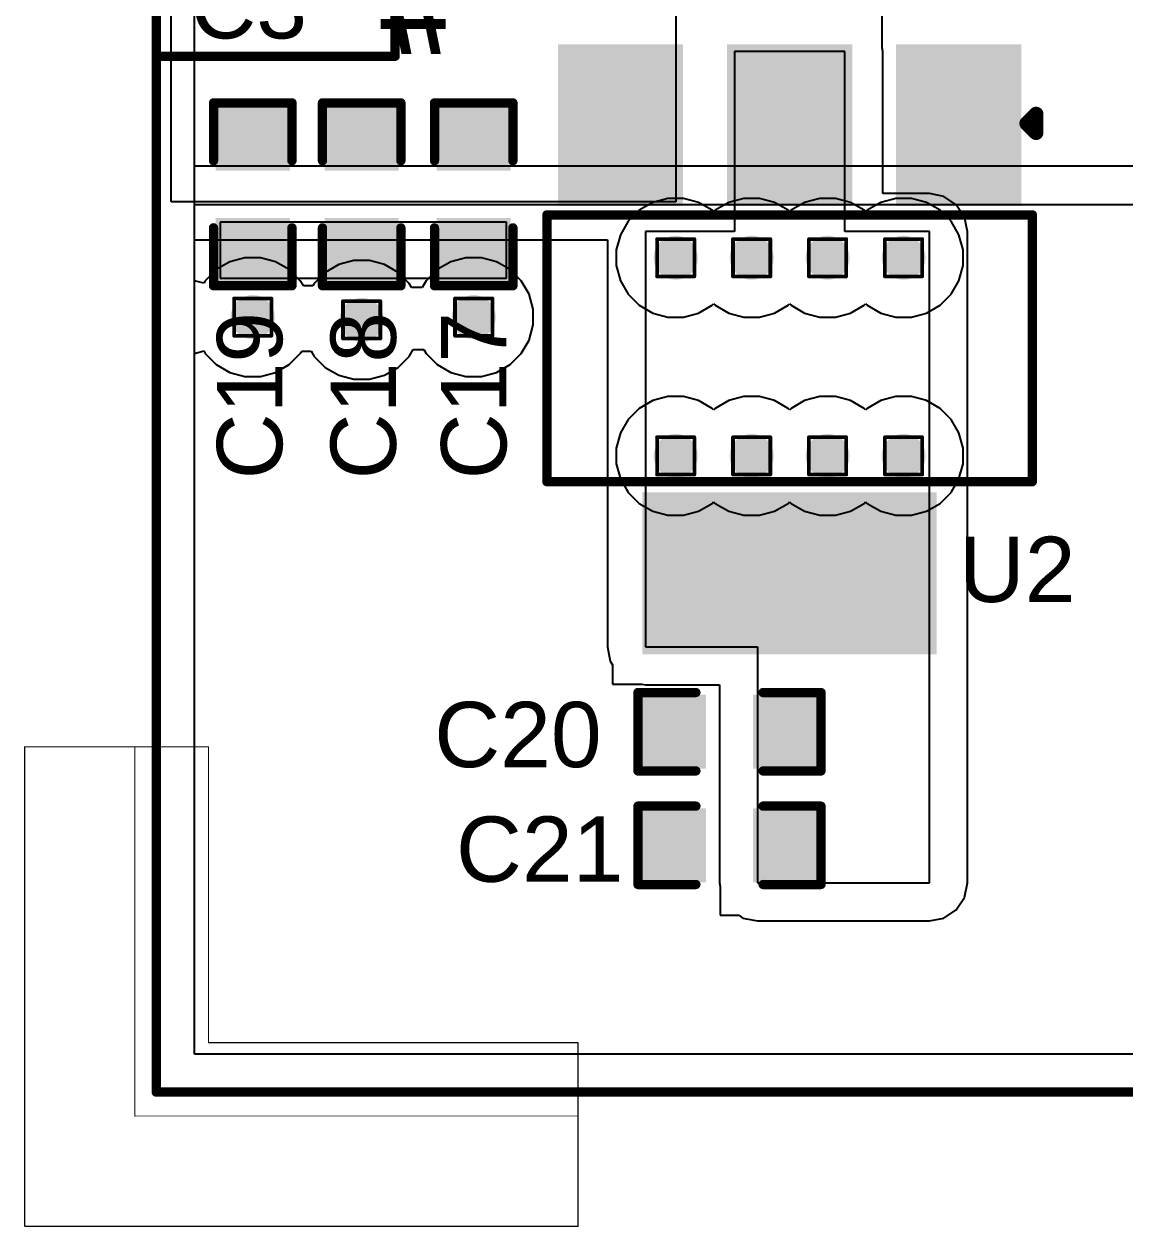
# Model space of a CAD drawing. Header units: inches. Extents: x -36 to 438, y -63 to 73.
# Drawn here: x -1.8 to 13.18, y -1.83 to 14.54 of the extents above; entities that cross this region are included whole.
import ezdxf

# ---------------------------------------------------------------- set-up
doc = ezdxf.new("R2010")
doc.units = ezdxf.units.IN
for name, color, linetype in [('Board Outline', 216, 'Continuous'), ('Bottom Layer', 5, 'Continuous'), ('Drill Drawing', 1, 'Continuous'), ('Fabrication', 76, 'Continuous'), ('Ground', 16, 'Continuous'), ('Power 3V3', 76, 'Continuous'), ('Top Layer', 1, 'Continuous'), ('Top Overlay', 2, 'Continuous'), ('Top Paste', 8, 'Continuous'), ('Top Solder', 216, 'Continuous'), ('Via Holes', 16, 'Continuous')]:
    doc.layers.add(name, color=color, linetype=linetype)
doc.styles.add('Arial', font='', dxfattribs={"height": 0.2})
doc.styles.add('Arial_Bold', font='', dxfattribs={"height": 0.2})
doc.styles.get('Arial').set_extended_font_data('Arial')
doc.styles.get('Arial_Bold').set_extended_font_data('Arial', bold=True)

msp = doc.modelspace()

# ---------------------------------------------------------------- hatches: boundary and pattern name
at = {"layer": 'Bottom Layer'}
h = msp.add_hatch(color=5, dxfattribs=at)
edge = h.paths.add_edge_path()
edge.add_arc((7.066, 11.357), 0.3, 0, 360)
h = msp.add_hatch(color=5, dxfattribs=at)
edge = h.paths.add_edge_path()
edge.add_arc((8.099, 11.357), 0.3, 0, 360)
h = msp.add_hatch(color=5, dxfattribs=at)
edge = h.paths.add_edge_path()
edge.add_arc((9.132, 11.357), 0.3, 0, 360)
h = msp.add_hatch(color=5, dxfattribs=at)
edge = h.paths.add_edge_path()
edge.add_arc((10.166, 11.357), 0.3, 0, 360)
h = msp.add_hatch(color=5, dxfattribs=at)
edge = h.paths.add_edge_path()
edge.add_arc((1.312, 10.549), 0.3, 0, 360)
h = msp.add_hatch(color=5, dxfattribs=at)
edge = h.paths.add_edge_path()
edge.add_arc((2.794, 10.511), 0.3, 0, 360)
h = msp.add_hatch(color=5, dxfattribs=at)
edge = h.paths.add_edge_path()
edge.add_arc((4.318, 10.549), 0.3, 0, 360)
h = msp.add_hatch(color=5, dxfattribs=at)
edge = h.paths.add_edge_path()
edge.add_arc((7.066, 8.66), 0.3, 0, 360)
h = msp.add_hatch(color=5, dxfattribs=at)
edge = h.paths.add_edge_path()
edge.add_arc((8.099, 8.66), 0.3, 0, 360)
h = msp.add_hatch(color=5, dxfattribs=at)
edge = h.paths.add_edge_path()
edge.add_arc((9.132, 8.66), 0.3, 0, 360)
h = msp.add_hatch(color=5, dxfattribs=at)
edge = h.paths.add_edge_path()
edge.add_arc((10.166, 8.66), 0.3, 0, 360)
at = {"layer": 'Ground'}
h = msp.add_hatch(color=16, dxfattribs=at)
edge = h.paths.add_edge_path()
edge.add_arc((7.066, 11.357), 0.3, 0, 360)
h = msp.add_hatch(color=16, dxfattribs=at)
edge = h.paths.add_edge_path()
edge.add_arc((8.099, 11.357), 0.3, 0, 360)
h = msp.add_hatch(color=16, dxfattribs=at)
edge = h.paths.add_edge_path()
edge.add_arc((9.132, 11.357), 0.3, 0, 360)
h = msp.add_hatch(color=16, dxfattribs=at)
edge = h.paths.add_edge_path()
edge.add_arc((10.166, 11.357), 0.3, 0, 360)
h = msp.add_hatch(color=16, dxfattribs=at)
edge = h.paths.add_edge_path()
edge.add_arc((1.312, 10.549), 0.3, 0, 360)
h = msp.add_hatch(color=16, dxfattribs=at)
edge = h.paths.add_edge_path()
edge.add_arc((2.794, 10.511), 0.3, 0, 360)
h = msp.add_hatch(color=16, dxfattribs=at)
edge = h.paths.add_edge_path()
edge.add_arc((4.318, 10.549), 0.3, 0, 360)
h = msp.add_hatch(color=16, dxfattribs=at)
edge = h.paths.add_edge_path()
edge.add_arc((7.066, 8.66), 0.3, 0, 360)
h = msp.add_hatch(color=16, dxfattribs=at)
edge = h.paths.add_edge_path()
edge.add_arc((8.099, 8.66), 0.3, 0, 360)
h = msp.add_hatch(color=16, dxfattribs=at)
edge = h.paths.add_edge_path()
edge.add_arc((9.132, 8.66), 0.3, 0, 360)
h = msp.add_hatch(color=16, dxfattribs=at)
edge = h.paths.add_edge_path()
edge.add_arc((10.166, 8.66), 0.3, 0, 360)
at = {"layer": 'Power 3V3'}
h = msp.add_hatch(color=76, dxfattribs=at)
edge = h.paths.add_edge_path()
edge.add_arc((7.066, 11.357), 0.3, 0, 360)
h = msp.add_hatch(color=76, dxfattribs=at)
edge = h.paths.add_edge_path()
edge.add_arc((8.099, 11.357), 0.3, 0, 360)
h = msp.add_hatch(color=76, dxfattribs=at)
edge = h.paths.add_edge_path()
edge.add_arc((9.132, 11.357), 0.3, 0, 360)
h = msp.add_hatch(color=76, dxfattribs=at)
edge = h.paths.add_edge_path()
edge.add_arc((10.166, 11.357), 0.3, 0, 360)
h = msp.add_hatch(color=76, dxfattribs=at)
edge = h.paths.add_edge_path()
edge.add_arc((1.312, 10.549), 0.3, 0, 360)
h = msp.add_hatch(color=76, dxfattribs=at)
edge = h.paths.add_edge_path()
edge.add_arc((2.794, 10.511), 0.3, 0, 360)
h = msp.add_hatch(color=76, dxfattribs=at)
edge = h.paths.add_edge_path()
edge.add_arc((4.318, 10.549), 0.3, 0, 360)
h = msp.add_hatch(color=76, dxfattribs=at)
edge = h.paths.add_edge_path()
edge.add_arc((7.066, 8.66), 0.3, 0, 360)
h = msp.add_hatch(color=76, dxfattribs=at)
edge = h.paths.add_edge_path()
edge.add_arc((8.099, 8.66), 0.3, 0, 360)
h = msp.add_hatch(color=76, dxfattribs=at)
edge = h.paths.add_edge_path()
edge.add_arc((9.132, 8.66), 0.3, 0, 360)
h = msp.add_hatch(color=76, dxfattribs=at)
edge = h.paths.add_edge_path()
edge.add_arc((10.166, 8.66), 0.3, 0, 360)
at = {"layer": 'Top Layer'}
for points in [[(7.066, 12.163), (5.566, 12.163), (5.566, 14.163), (7.066, 14.163)], [(9.366, 12.163), (7.866, 12.163), (7.866, 14.163), (9.366, 14.163)], [(11.666, 12.163), (10.166, 12.163), (10.166, 14.163), (11.666, 14.163)], [(0.868, 13.364), (1.757, 13.364), (1.757, 12.602), (0.868, 12.602)], [(2.349, 13.364), (3.239, 13.364), (3.239, 12.602), (2.349, 12.602)], [(3.873, 13.364), (4.762, 13.364), (4.762, 12.602), (3.873, 12.602)], [(0.868, 11.84), (1.757, 11.84), (1.757, 11.078), (0.868, 11.078)], [(2.349, 11.84), (3.239, 11.84), (3.239, 11.078), (2.349, 11.078)], [(3.873, 11.84), (4.762, 11.84), (4.762, 11.078), (3.873, 11.078)], [(10.516, 6.063), (6.716, 6.063), (6.716, 8.063), (10.516, 8.063)], [(7.417, 5.35), (7.417, 4.461), (6.655, 4.461), (6.655, 5.35)], [(8.941, 5.35), (8.941, 4.461), (8.179, 4.461), (8.179, 5.35)], [(7.417, 3.804), (7.417, 2.915), (6.655, 2.915), (6.655, 3.804)], [(8.941, 3.804), (8.941, 2.915), (8.179, 2.915), (8.179, 3.804)]]:
    msp.add_hatch(color=1, dxfattribs=at).paths.add_polyline_path(points)
h = msp.add_hatch(color=1, dxfattribs=at)
edge = h.paths.add_edge_path()
edge.add_arc((7.066, 11.357), 0.3, 0, 360)
h = msp.add_hatch(color=1, dxfattribs=at)
edge = h.paths.add_edge_path()
edge.add_arc((8.099, 11.357), 0.3, 0, 360)
h = msp.add_hatch(color=1, dxfattribs=at)
edge = h.paths.add_edge_path()
edge.add_arc((9.132, 11.357), 0.3, 0, 360)
h = msp.add_hatch(color=1, dxfattribs=at)
edge = h.paths.add_edge_path()
edge.add_arc((10.166, 11.357), 0.3, 0, 360)
h = msp.add_hatch(color=1, dxfattribs=at)
edge = h.paths.add_edge_path()
edge.add_arc((1.312, 10.549), 0.3, 0, 360)
h = msp.add_hatch(color=1, dxfattribs=at)
edge = h.paths.add_edge_path()
edge.add_arc((2.794, 10.511), 0.3, 0, 360)
h = msp.add_hatch(color=1, dxfattribs=at)
edge = h.paths.add_edge_path()
edge.add_arc((4.318, 10.549), 0.3, 0, 360)
h = msp.add_hatch(color=1, dxfattribs=at)
edge = h.paths.add_edge_path()
edge.add_arc((7.066, 8.66), 0.3, 0, 360)
h = msp.add_hatch(color=1, dxfattribs=at)
edge = h.paths.add_edge_path()
edge.add_arc((8.099, 8.66), 0.3, 0, 360)
h = msp.add_hatch(color=1, dxfattribs=at)
edge = h.paths.add_edge_path()
edge.add_arc((9.132, 8.66), 0.3, 0, 360)
h = msp.add_hatch(color=1, dxfattribs=at)
edge = h.paths.add_edge_path()
edge.add_arc((10.166, 8.66), 0.3, 0, 360)
at = {"layer": 'Top Paste'}
for points in [[(7.066, 12.163), (5.566, 12.163), (5.566, 14.163), (7.066, 14.163)], [(9.366, 12.163), (7.866, 12.163), (7.866, 14.163), (9.366, 14.163)], [(11.666, 12.163), (10.166, 12.163), (10.166, 14.163), (11.666, 14.163)], [(0.868, 13.364), (1.757, 13.364), (1.757, 12.602), (0.868, 12.602)], [(2.349, 13.364), (3.239, 13.364), (3.239, 12.602), (2.349, 12.602)], [(3.873, 13.364), (4.762, 13.364), (4.762, 12.602), (3.873, 12.602)], [(0.868, 11.84), (1.757, 11.84), (1.757, 11.078), (0.868, 11.078)], [(2.349, 11.84), (3.239, 11.84), (3.239, 11.078), (2.349, 11.078)], [(3.873, 11.84), (4.762, 11.84), (4.762, 11.078), (3.873, 11.078)], [(10.516, 6.063), (6.716, 6.063), (6.716, 8.063), (10.516, 8.063)], [(7.417, 5.35), (7.417, 4.461), (6.655, 4.461), (6.655, 5.35)], [(8.941, 5.35), (8.941, 4.461), (8.179, 4.461), (8.179, 5.35)], [(7.417, 3.804), (7.417, 2.915), (6.655, 2.915), (6.655, 3.804)], [(8.941, 3.804), (8.941, 2.915), (8.179, 2.915), (8.179, 3.804)]]:
    msp.add_hatch(color=8, dxfattribs=at).paths.add_polyline_path(points)
at = {"layer": 'Top Solder'}
for points in [[(7.167, 12.061), (5.464, 12.061), (5.464, 14.264), (7.167, 14.264)], [(9.467, 12.061), (7.764, 12.061), (7.764, 14.264), (9.467, 14.264)], [(11.767, 12.061), (10.064, 12.061), (10.064, 14.264), (11.767, 14.264)], [(0.808, 13.424), (1.817, 13.424), (1.817, 12.542), (0.808, 12.542)], [(2.29, 13.424), (3.298, 13.424), (3.298, 12.542), (2.29, 12.542)], [(3.814, 13.424), (4.822, 13.424), (4.822, 12.542), (3.814, 12.542)], [(0.808, 11.9), (1.817, 11.9), (1.817, 11.018), (0.808, 11.018)], [(2.29, 11.9), (3.298, 11.9), (3.298, 11.018), (2.29, 11.018)], [(3.814, 11.9), (4.822, 11.9), (4.822, 11.018), (3.814, 11.018)], [(10.617, 5.961), (6.614, 5.961), (6.614, 8.164), (10.617, 8.164)], [(7.477, 5.41), (7.477, 4.401), (6.595, 4.401), (6.595, 5.41)], [(9.001, 5.41), (9.001, 4.401), (8.119, 4.401), (8.119, 5.41)], [(7.477, 3.864), (7.477, 2.855), (6.595, 2.855), (6.595, 3.864)], [(9.001, 3.864), (9.001, 2.855), (8.119, 2.855), (8.119, 3.864)]]:
    msp.add_hatch(color=216, dxfattribs=at).paths.add_polyline_path(points)
at = {"layer": 'Via Holes'}
h = msp.add_hatch(color=7, dxfattribs=at)
edge = h.paths.add_edge_path()
edge.add_arc((7.066, 11.357), 0.15, 0, 360)
h = msp.add_hatch(color=7, dxfattribs=at)
edge = h.paths.add_edge_path()
edge.add_arc((8.099, 11.357), 0.15, 0, 360)
h = msp.add_hatch(color=7, dxfattribs=at)
edge = h.paths.add_edge_path()
edge.add_arc((9.132, 11.357), 0.15, 0, 360)
h = msp.add_hatch(color=7, dxfattribs=at)
edge = h.paths.add_edge_path()
edge.add_arc((10.166, 11.357), 0.15, 0, 360)
h = msp.add_hatch(color=7, dxfattribs=at)
edge = h.paths.add_edge_path()
edge.add_arc((1.312, 10.549), 0.15, 0, 360)
h = msp.add_hatch(color=7, dxfattribs=at)
edge = h.paths.add_edge_path()
edge.add_arc((2.794, 10.511), 0.15, 0, 360)
h = msp.add_hatch(color=7, dxfattribs=at)
edge = h.paths.add_edge_path()
edge.add_arc((4.318, 10.549), 0.15, 0, 360)
h = msp.add_hatch(color=7, dxfattribs=at)
edge = h.paths.add_edge_path()
edge.add_arc((7.066, 8.66), 0.15, 0, 360)
h = msp.add_hatch(color=7, dxfattribs=at)
edge = h.paths.add_edge_path()
edge.add_arc((8.099, 8.66), 0.15, 0, 360)
h = msp.add_hatch(color=7, dxfattribs=at)
edge = h.paths.add_edge_path()
edge.add_arc((9.132, 8.66), 0.15, 0, 360)
h = msp.add_hatch(color=7, dxfattribs=at)
edge = h.paths.add_edge_path()
edge.add_arc((10.166, 8.66), 0.15, 0, 360)

# ---------------------------------------------------------------- linework, layer by layer
at = {"layer": 'Board Outline', "const_width": 0.127}
for points in [[(0, 51.21), (0, 0)], [(0, 0), (0.471, 0)], [(0.471, 0), (53.216, 0)]]:
    msp.add_lwpolyline(points, dxfattribs=at)
at = {"layer": 'Board Outline', "const_width": 0.0635}
for points in [[(-0.032, 0, 1), (0.032, 0, 1)], [(-0.032, 0, 1), (0.032, 0, 1)], [(0.439, 0, 1), (0.503, 0, 1)], [(0.439, 0, 1), (0.503, 0, 1)]]:
    msp.add_lwpolyline(points, format="xyb", close=True, dxfattribs=at)
at = {"layer": 'Bottom Layer'}
for p, q in [((0.518, 0.518), (0.518, 21.947)), ((6.959, 12.165), (6.754, 12.11)), ((7.172, 12.165), (6.959, 12.165)), ((7.378, 12.11), (7.172, 12.165)), ((7.993, 12.165), (7.787, 12.11)), ((8.205, 12.165), (7.993, 12.165)), ((8.411, 12.11), (8.205, 12.165)), ((9.026, 12.165), (8.82, 12.11)), ((9.239, 12.165), (9.026, 12.165)), ((9.444, 12.11), (9.239, 12.165)), ((10.059, 12.165), (9.854, 12.11)), ((10.272, 12.165), (10.059, 12.165)), ((10.478, 12.11), (10.272, 12.165)), ((6.57, 12.004), (6.419, 11.853)), ((6.754, 12.11), (6.57, 12.004)), ((7.562, 12.004), (7.378, 12.11)), ((7.582, 11.983), (7.562, 12.004)), ((7.603, 12.004), (7.582, 11.983)), ((7.787, 12.11), (7.603, 12.004)), ((8.595, 12.004), (8.411, 12.11)), ((8.616, 11.983), (8.595, 12.004)), ((8.636, 12.004), (8.616, 11.983)), ((8.82, 12.11), (8.636, 12.004)), ((9.628, 12.004), (9.444, 12.11)), ((9.649, 11.983), (9.628, 12.004)), ((9.67, 12.004), (9.649, 11.983)), ((9.854, 12.11), (9.67, 12.004)), ((10.662, 12.004), (10.478, 12.11)), ((10.812, 11.853), (10.662, 12.004)), ((6.419, 11.853), (6.313, 11.669)), ((10.919, 11.669), (10.812, 11.853)), ((6.313, 11.669), (6.258, 11.464)), ((10.974, 11.464), (10.919, 11.669)), ((6.258, 11.464), (6.258, 11.251)), ((10.974, 11.251), (10.974, 11.464)), ((6.258, 11.251), (6.313, 11.045)), ((10.919, 11.045), (10.974, 11.251)), ((6.313, 11.045), (6.419, 10.861)), ((10.812, 10.861), (10.919, 11.045)), ((6.419, 10.861), (6.57, 10.711)), ((10.662, 10.711), (10.812, 10.861)), ((6.57, 10.711), (6.754, 10.604)), ((7.378, 10.604), (7.562, 10.711)), ((7.562, 10.711), (7.582, 10.731)), ((7.582, 10.731), (7.603, 10.711)), ((7.603, 10.711), (7.787, 10.604)), ((8.411, 10.604), (8.595, 10.711)), ((8.595, 10.711), (8.616, 10.731)), ((8.616, 10.731), (8.636, 10.711)), ((8.636, 10.711), (8.82, 10.604)), ((9.444, 10.604), (9.628, 10.711)), ((9.628, 10.711), (9.649, 10.731)), ((9.649, 10.731), (9.67, 10.711)), ((9.67, 10.711), (9.854, 10.604)), ((10.478, 10.604), (10.662, 10.711)), ((6.754, 10.604), (6.959, 10.549)), ((6.959, 10.549), (7.172, 10.549)), ((7.172, 10.549), (7.378, 10.604)), ((7.787, 10.604), (7.993, 10.549)), ((7.993, 10.549), (8.205, 10.549)), ((8.205, 10.549), (8.411, 10.604)), ((8.82, 10.604), (9.026, 10.549)), ((9.026, 10.549), (9.239, 10.549)), ((9.239, 10.549), (9.444, 10.604)), ((9.854, 10.604), (10.059, 10.549)), ((10.059, 10.549), (10.272, 10.549)), ((10.272, 10.549), (10.478, 10.604)), ((6.754, 9.413), (6.57, 9.307)), ((6.959, 9.468), (6.754, 9.413)), ((7.172, 9.468), (6.959, 9.468)), ((7.378, 9.413), (7.172, 9.468)), ((7.562, 9.307), (7.378, 9.413)), ((7.787, 9.413), (7.603, 9.307)), ((7.993, 9.468), (7.787, 9.413)), ((8.205, 9.468), (7.993, 9.468)), ((8.411, 9.413), (8.205, 9.468)), ((8.595, 9.307), (8.411, 9.413)), ((8.82, 9.413), (8.636, 9.307)), ((9.026, 9.468), (8.82, 9.413)), ((9.239, 9.468), (9.026, 9.468)), ((9.444, 9.413), (9.239, 9.468)), ((9.628, 9.307), (9.444, 9.413)), ((9.854, 9.413), (9.67, 9.307)), ((10.059, 9.468), (9.854, 9.413)), ((10.272, 9.468), (10.059, 9.468)), ((10.478, 9.413), (10.272, 9.468)), ((10.662, 9.307), (10.478, 9.413)), ((6.57, 9.307), (6.419, 9.156)), ((7.582, 9.286), (7.562, 9.307)), ((7.603, 9.307), (7.582, 9.286)), ((8.616, 9.286), (8.595, 9.307)), ((8.636, 9.307), (8.616, 9.286)), ((9.649, 9.286), (9.628, 9.307)), ((9.67, 9.307), (9.649, 9.286)), ((10.812, 9.156), (10.662, 9.307)), ((6.419, 9.156), (6.313, 8.972)), ((10.919, 8.972), (10.812, 9.156)), ((6.313, 8.972), (6.258, 8.767)), ((10.974, 8.767), (10.919, 8.972)), ((6.258, 8.767), (6.258, 8.554)), ((10.974, 8.554), (10.974, 8.767)), ((6.258, 8.554), (6.313, 8.348)), ((10.919, 8.348), (10.974, 8.554)), ((6.313, 8.348), (6.419, 8.164)), ((10.812, 8.164), (10.919, 8.348)), ((6.419, 8.164), (6.57, 8.014)), ((7.562, 8.014), (7.582, 8.034)), ((7.582, 8.034), (7.603, 8.014)), ((8.595, 8.014), (8.616, 8.034)), ((8.616, 8.034), (8.636, 8.014)), ((9.628, 8.014), (9.649, 8.034)), ((9.649, 8.034), (9.67, 8.014)), ((10.662, 8.014), (10.812, 8.164)), ((6.57, 8.014), (6.754, 7.907)), ((6.754, 7.907), (6.959, 7.852)), ((7.172, 7.852), (7.378, 7.907)), ((7.378, 7.907), (7.562, 8.014)), ((7.603, 8.014), (7.787, 7.907)), ((7.787, 7.907), (7.993, 7.852)), ((8.205, 7.852), (8.411, 7.907)), ((8.411, 7.907), (8.595, 8.014)), ((8.636, 8.014), (8.82, 7.907)), ((8.82, 7.907), (9.026, 7.852)), ((9.239, 7.852), (9.444, 7.907)), ((9.444, 7.907), (9.628, 8.014)), ((9.67, 8.014), (9.854, 7.907)), ((9.854, 7.907), (10.059, 7.852)), ((10.272, 7.852), (10.478, 7.907)), ((10.478, 7.907), (10.662, 8.014)), ((6.959, 7.852), (7.172, 7.852)), ((7.993, 7.852), (8.205, 7.852)), ((9.026, 7.852), (9.239, 7.852)), ((10.059, 7.852), (10.272, 7.852)), ((13.803, 0.518), (0.518, 0.518))]:
    msp.add_line(p, q, dxfattribs=at)
at = {"layer": 'Drill Drawing', "const_width": 0.0508}
for points in [[(6.812, 11.611), (7.32, 11.611)], [(6.812, 11.103), (6.812, 11.611)], [(7.32, 11.103), (7.32, 11.611)], [(7.845, 11.611), (8.353, 11.611)], [(7.845, 11.103), (7.845, 11.611)], [(8.353, 11.103), (8.353, 11.611)], [(8.878, 11.611), (9.386, 11.611)], [(8.878, 11.103), (8.878, 11.611)], [(9.386, 11.103), (9.386, 11.611)], [(9.912, 11.611), (10.42, 11.611)], [(9.912, 11.103), (9.912, 11.611)], [(10.42, 11.103), (10.42, 11.611)], [(6.812, 11.103), (7.32, 11.103)], [(7.845, 11.103), (8.353, 11.103)], [(8.878, 11.103), (9.386, 11.103)], [(9.912, 11.103), (10.42, 11.103)], [(1.058, 10.803), (1.566, 10.803)], [(1.058, 10.295), (1.058, 10.803)], [(1.566, 10.295), (1.566, 10.803)], [(4.064, 10.803), (4.572, 10.803)], [(4.064, 10.295), (4.064, 10.803)], [(4.572, 10.295), (4.572, 10.803)], [(2.54, 10.765), (3.048, 10.765)], [(2.54, 10.257), (2.54, 10.765)], [(3.048, 10.257), (3.048, 10.765)], [(1.058, 10.295), (1.566, 10.295)], [(4.064, 10.295), (4.572, 10.295)], [(2.54, 10.257), (3.048, 10.257)], [(6.812, 8.914), (7.32, 8.914)], [(6.812, 8.406), (6.812, 8.914)], [(7.32, 8.406), (7.32, 8.914)], [(7.845, 8.914), (8.353, 8.914)], [(7.845, 8.406), (7.845, 8.914)], [(8.353, 8.406), (8.353, 8.914)], [(8.878, 8.914), (9.386, 8.914)], [(8.878, 8.406), (8.878, 8.914)], [(9.386, 8.406), (9.386, 8.914)], [(9.912, 8.914), (10.42, 8.914)], [(9.912, 8.406), (9.912, 8.914)], [(10.42, 8.406), (10.42, 8.914)], [(6.812, 8.406), (7.32, 8.406)], [(7.845, 8.406), (8.353, 8.406)], [(8.878, 8.406), (9.386, 8.406)], [(9.912, 8.406), (10.42, 8.406)]]:
    msp.add_lwpolyline(points, dxfattribs=at)
at = {"layer": 'Drill Drawing', "const_width": 0.0254}
for points in [[(6.799, 11.611, 1), (6.824, 11.611, 1)], [(6.799, 11.611, 1), (6.824, 11.611, 1)], [(7.307, 11.611, 1), (7.332, 11.611, 1)], [(7.307, 11.611, 1), (7.332, 11.611, 1)], [(7.832, 11.611, 1), (7.858, 11.611, 1)], [(7.832, 11.611, 1), (7.858, 11.611, 1)], [(8.34, 11.611, 1), (8.366, 11.611, 1)], [(8.34, 11.611, 1), (8.366, 11.611, 1)], [(8.866, 11.611, 1), (8.891, 11.611, 1)], [(8.866, 11.611, 1), (8.891, 11.611, 1)], [(9.374, 11.611, 1), (9.399, 11.611, 1)], [(9.374, 11.611, 1), (9.399, 11.611, 1)], [(9.899, 11.611, 1), (9.924, 11.611, 1)], [(9.899, 11.611, 1), (9.924, 11.611, 1)], [(10.407, 11.611, 1), (10.432, 11.611, 1)], [(10.407, 11.611, 1), (10.432, 11.611, 1)], [(6.799, 11.103, 1), (6.824, 11.103, 1)], [(6.799, 11.103, 1), (6.824, 11.103, 1)], [(7.307, 11.103, 1), (7.332, 11.103, 1)], [(7.307, 11.103, 1), (7.332, 11.103, 1)], [(7.832, 11.103, 1), (7.858, 11.103, 1)], [(7.832, 11.103, 1), (7.858, 11.103, 1)], [(8.34, 11.103, 1), (8.366, 11.103, 1)], [(8.34, 11.103, 1), (8.366, 11.103, 1)], [(8.866, 11.103, 1), (8.891, 11.103, 1)], [(8.866, 11.103, 1), (8.891, 11.103, 1)], [(9.374, 11.103, 1), (9.399, 11.103, 1)], [(9.374, 11.103, 1), (9.399, 11.103, 1)], [(9.899, 11.103, 1), (9.924, 11.103, 1)], [(9.899, 11.103, 1), (9.924, 11.103, 1)], [(10.407, 11.103, 1), (10.432, 11.103, 1)], [(10.407, 11.103, 1), (10.432, 11.103, 1)], [(1.046, 10.803, 1), (1.071, 10.803, 1)], [(1.046, 10.803, 1), (1.071, 10.803, 1)], [(1.554, 10.803, 1), (1.579, 10.803, 1)], [(1.554, 10.803, 1), (1.579, 10.803, 1)], [(4.051, 10.803, 1), (4.077, 10.803, 1)], [(4.051, 10.803, 1), (4.077, 10.803, 1)], [(4.559, 10.803, 1), (4.585, 10.803, 1)], [(4.559, 10.803, 1), (4.585, 10.803, 1)], [(2.527, 10.765, 1), (2.553, 10.765, 1)], [(2.527, 10.765, 1), (2.553, 10.765, 1)], [(3.035, 10.765, 1), (3.061, 10.765, 1)], [(3.035, 10.765, 1), (3.061, 10.765, 1)], [(1.046, 10.295, 1), (1.071, 10.295, 1)], [(1.046, 10.295, 1), (1.071, 10.295, 1)], [(1.554, 10.295, 1), (1.579, 10.295, 1)], [(1.554, 10.295, 1), (1.579, 10.295, 1)], [(4.051, 10.295, 1), (4.077, 10.295, 1)], [(4.051, 10.295, 1), (4.077, 10.295, 1)], [(4.559, 10.295, 1), (4.585, 10.295, 1)], [(4.559, 10.295, 1), (4.585, 10.295, 1)], [(2.527, 10.257, 1), (2.553, 10.257, 1)], [(2.527, 10.257, 1), (2.553, 10.257, 1)], [(3.035, 10.257, 1), (3.061, 10.257, 1)], [(3.035, 10.257, 1), (3.061, 10.257, 1)], [(6.799, 8.914, 1), (6.824, 8.914, 1)], [(6.799, 8.914, 1), (6.824, 8.914, 1)], [(7.307, 8.914, 1), (7.332, 8.914, 1)], [(7.307, 8.914, 1), (7.332, 8.914, 1)], [(7.832, 8.914, 1), (7.858, 8.914, 1)], [(7.832, 8.914, 1), (7.858, 8.914, 1)], [(8.34, 8.914, 1), (8.366, 8.914, 1)], [(8.34, 8.914, 1), (8.366, 8.914, 1)], [(8.866, 8.914, 1), (8.891, 8.914, 1)], [(8.866, 8.914, 1), (8.891, 8.914, 1)], [(9.374, 8.914, 1), (9.399, 8.914, 1)], [(9.374, 8.914, 1), (9.399, 8.914, 1)], [(9.899, 8.914, 1), (9.924, 8.914, 1)], [(9.899, 8.914, 1), (9.924, 8.914, 1)], [(10.407, 8.914, 1), (10.432, 8.914, 1)], [(10.407, 8.914, 1), (10.432, 8.914, 1)], [(6.799, 8.406, 1), (6.824, 8.406, 1)], [(6.799, 8.406, 1), (6.824, 8.406, 1)], [(7.307, 8.406, 1), (7.332, 8.406, 1)], [(7.307, 8.406, 1), (7.332, 8.406, 1)], [(7.832, 8.406, 1), (7.858, 8.406, 1)], [(7.832, 8.406, 1), (7.858, 8.406, 1)], [(8.34, 8.406, 1), (8.366, 8.406, 1)], [(8.34, 8.406, 1), (8.366, 8.406, 1)], [(8.866, 8.406, 1), (8.891, 8.406, 1)], [(8.866, 8.406, 1), (8.891, 8.406, 1)], [(9.374, 8.406, 1), (9.399, 8.406, 1)], [(9.374, 8.406, 1), (9.399, 8.406, 1)], [(9.899, 8.406, 1), (9.924, 8.406, 1)], [(9.899, 8.406, 1), (9.924, 8.406, 1)], [(10.407, 8.406, 1), (10.432, 8.406, 1)], [(10.407, 8.406, 1), (10.432, 8.406, 1)]]:
    msp.add_lwpolyline(points, format="xyb", close=True, dxfattribs=at)
at = {"layer": 'Fabrication', "const_width": 0.0127}
for points in [[(-1.792, -1.825), (-1.792, 4.702)], [(-1.792, 4.702), (0.708, 4.702)], [(-1.789, 4.699), (0.711, 4.699)], [(-1.789, -1.828), (-1.789, 4.699)], [(-0.292, -0.325), (-0.292, 4.702)], [(0.708, 0.675), (0.708, 4.702)], [(0.708, 0.675), (0.708, 4.702)], [(0.711, 0.672), (0.711, 4.699)], [(0.708, 0.675), (5.735, 0.675)], [(0.708, 0.675), (5.735, 0.675)], [(0.711, 0.672), (5.738, 0.672)], [(5.735, -1.825), (5.735, 0.675)], [(5.738, -1.828), (5.738, 0.672)], [(-0.292, -0.325), (5.735, -0.325)], [(-1.792, -1.825), (5.735, -1.825)], [(-1.789, -1.828), (5.738, -1.828)]]:
    msp.add_lwpolyline(points, dxfattribs=at)
at = {"layer": 'Fabrication'}
for points, const_width in [([(-1.795, 4.702, 1), (-1.789, 4.702, 1)], 0.00635), ([(-1.795, 4.702, 1), (-1.789, 4.702, 1)], 0.00635), ([(-1.789, 4.702, 1), (-1.795, 4.702, 1)], 0.00635), ([(-1.797, 4.702, 1), (-1.793, 4.702, 1)], 0.00317), ([(-1.792, 4.699, 1), (-1.786, 4.699, 1)], 0.00635), ([(-1.792, 4.699, 1), (-1.786, 4.699, 1)], 0.00635), ([(-1.786, 4.699, 1), (-1.792, 4.699, 1)], 0.00635), ([(-1.793, 4.699, 1), (-1.79, 4.699, 1)], 0.00317), ([(-1.79, 4.702, 1), (-1.787, 4.702, 1)], 0.00317), ([(-1.787, 4.699, 1), (-1.784, 4.699, 1)], 0.00317), ([(-0.295, 4.702, 1), (-0.289, 4.702, 1)], 0.00635), ([(-0.286, 4.699, 1), (-0.292, 4.699, 1)], 0.00635), ([(-0.286, 4.699, 1), (-0.292, 4.699, 1)], 0.00635), ([(-0.286, 4.699, 1), (-0.292, 4.699, 1)], 0.00635), ([(-0.293, 4.699, 1), (-0.29, 4.699, 1)], 0.00317), ([(-0.293, 4.699, 1), (-0.29, 4.699, 1)], 0.00317), ([(-0.293, 4.699, 1), (-0.29, 4.699, 1)], 0.00317), ([(-0.287, 4.699, 1), (-0.284, 4.699, 1)], 0.00317), ([(-0.287, 4.699, 1), (-0.284, 4.699, 1)], 0.00317), ([(-0.287, 4.699, 1), (-0.284, 4.699, 1)], 0.00317), ([(0.705, 4.702, 1), (0.711, 4.702, 1)], 0.00635), ([(0.705, 4.702, 1), (0.711, 4.702, 1)], 0.00635), ([(0.705, 4.702, 1), (0.711, 4.702, 1)], 0.00635), ([(0.708, 4.699, 1), (0.714, 4.699, 1)], 0.00635), ([(0.708, 4.699, 1), (0.714, 4.699, 1)], 0.00635), ([(0.714, 4.699, 1), (0.708, 4.699, 1)], 0.00635), ([(0.707, 4.699, 1), (0.71, 4.699, 1)], 0.00317), ([(0.713, 4.699, 1), (0.716, 4.699, 1)], 0.00317), ([(0.705, 0.675, 1), (0.711, 0.675, 1)], 0.00635), ([(0.705, 0.675, 1), (0.711, 0.675, 1)], 0.00635), ([(0.705, 0.675, 1), (0.711, 0.675, 1)], 0.00635), ([(0.705, 0.675, 1), (0.711, 0.675, 1)], 0.00635), ([(0.708, 0.672, 1), (0.714, 0.672, 1)], 0.00635), ([(0.708, 0.672, 1), (0.714, 0.672, 1)], 0.00635), ([(0.714, 0.672, 1), (0.708, 0.672, 1)], 0.00635), ([(0.707, 0.672, 1), (0.71, 0.672, 1)], 0.00317), ([(0.713, 0.672, 1), (0.716, 0.672, 1)], 0.00317), ([(5.732, 0.675, 1), (5.738, 0.675, 1)], 0.00635), ([(5.732, 0.675, 1), (5.738, 0.675, 1)], 0.00635), ([(5.732, 0.675, 1), (5.738, 0.675, 1)], 0.00635), ([(5.735, 0.672, 1), (5.742, 0.672, 1)], 0.00635), ([(5.735, 0.672, 1), (5.742, 0.672, 1)], 0.00635), ([(5.742, 0.672, 1), (5.735, 0.672, 1)], 0.00635), ([(5.734, 0.672, 1), (5.737, 0.672, 1)], 0.00317), ([(5.74, 0.672, 1), (5.743, 0.672, 1)], 0.00317), ([(-0.295, -0.325, 1), (-0.289, -0.325, 1)], 0.00635), ([(-0.295, -0.325, 1), (-0.289, -0.325, 1)], 0.00635), ([(-0.289, -0.325, 1), (-0.295, -0.325, 1)], 0.00635), ([(-0.297, -0.325, 1), (-0.293, -0.325, 1)], 0.00317), ([(-0.286, -0.328, 1), (-0.292, -0.328, 1)], 0.00635), ([(-0.286, -0.328, 1), (-0.292, -0.328, 1)], 0.00635), ([(-0.293, -0.328, 1), (-0.29, -0.328, 1)], 0.00317), ([(-0.293, -0.328, 1), (-0.29, -0.328, 1)], 0.00317), ([(-0.29, -0.325, 1), (-0.287, -0.325, 1)], 0.00317), ([(-0.287, -0.328, 1), (-0.284, -0.328, 1)], 0.00317), ([(-0.287, -0.328, 1), (-0.284, -0.328, 1)], 0.00317), ([(5.732, -0.325, 1), (5.738, -0.325, 1)], 0.00635), ([(5.742, -0.328, 1), (5.735, -0.328, 1)], 0.00635), ([(5.742, -0.328, 1), (5.735, -0.328, 1)], 0.00635), ([(5.734, -0.328, 1), (5.737, -0.328, 1)], 0.00317), ([(5.734, -0.328, 1), (5.737, -0.328, 1)], 0.00317), ([(5.74, -0.328, 1), (5.743, -0.328, 1)], 0.00317), ([(5.74, -0.328, 1), (5.743, -0.328, 1)], 0.00317), ([(-1.795, -1.825, 1), (-1.789, -1.825, 1)], 0.00635), ([(-1.795, -1.825, 1), (-1.789, -1.825, 1)], 0.00635), ([(-1.789, -1.825, 1), (-1.795, -1.825, 1)], 0.00635), ([(-1.797, -1.825, 1), (-1.793, -1.825, 1)], 0.00317), ([(-1.792, -1.828, 1), (-1.786, -1.828, 1)], 0.00635), ([(-1.792, -1.828, 1), (-1.786, -1.828, 1)], 0.00635), ([(-1.786, -1.828, 1), (-1.792, -1.828, 1)], 0.00635), ([(-1.793, -1.828, 1), (-1.79, -1.828, 1)], 0.00317), ([(-1.79, -1.825, 1), (-1.787, -1.825, 1)], 0.00317), ([(-1.787, -1.828, 1), (-1.784, -1.828, 1)], 0.00317), ([(5.732, -1.825, 1), (5.738, -1.825, 1)], 0.00635), ([(5.732, -1.825, 1), (5.738, -1.825, 1)], 0.00635), ([(5.738, -1.825, 1), (5.732, -1.825, 1)], 0.00635), ([(5.73, -1.825, 1), (5.734, -1.825, 1)], 0.00317), ([(5.735, -1.828, 1), (5.742, -1.828, 1)], 0.00635), ([(5.735, -1.828, 1), (5.742, -1.828, 1)], 0.00635), ([(5.742, -1.828, 1), (5.735, -1.828, 1)], 0.00635), ([(5.734, -1.828, 1), (5.737, -1.828, 1)], 0.00317), ([(5.737, -1.825, 1), (5.74, -1.825, 1)], 0.00317), ([(5.74, -1.828, 1), (5.743, -1.828, 1)], 0.00317)]:
    msp.add_lwpolyline(points, format="xyb", close=True, dxfattribs=dict(at, const_width=const_width))
at = {"layer": 'Ground'}
for p, q in [((0.518, 0.518), (0.518, 21.947)), ((6.959, 12.165), (6.754, 12.11)), ((7.172, 12.165), (6.959, 12.165)), ((7.378, 12.11), (7.172, 12.165)), ((7.993, 12.165), (7.787, 12.11)), ((8.205, 12.165), (7.993, 12.165)), ((8.411, 12.11), (8.205, 12.165)), ((9.026, 12.165), (8.82, 12.11)), ((9.239, 12.165), (9.026, 12.165)), ((9.444, 12.11), (9.239, 12.165)), ((10.059, 12.165), (9.854, 12.11)), ((10.272, 12.165), (10.059, 12.165)), ((10.478, 12.11), (10.272, 12.165)), ((6.57, 12.004), (6.419, 11.853)), ((6.754, 12.11), (6.57, 12.004)), ((7.562, 12.004), (7.378, 12.11)), ((7.582, 11.983), (7.562, 12.004)), ((7.603, 12.004), (7.582, 11.983)), ((7.787, 12.11), (7.603, 12.004)), ((8.595, 12.004), (8.411, 12.11)), ((8.616, 11.983), (8.595, 12.004)), ((8.636, 12.004), (8.616, 11.983)), ((8.82, 12.11), (8.636, 12.004)), ((9.628, 12.004), (9.444, 12.11)), ((9.649, 11.983), (9.628, 12.004)), ((9.67, 12.004), (9.649, 11.983)), ((9.854, 12.11), (9.67, 12.004)), ((10.662, 12.004), (10.478, 12.11)), ((10.812, 11.853), (10.662, 12.004)), ((6.419, 11.853), (6.313, 11.669)), ((10.919, 11.669), (10.812, 11.853)), ((6.313, 11.669), (6.258, 11.464)), ((10.974, 11.464), (10.919, 11.669)), ((6.258, 11.464), (6.258, 11.251)), ((10.974, 11.251), (10.974, 11.464)), ((6.258, 11.251), (6.313, 11.045)), ((10.919, 11.045), (10.974, 11.251)), ((6.313, 11.045), (6.419, 10.861)), ((10.812, 10.861), (10.919, 11.045)), ((6.419, 10.861), (6.57, 10.711)), ((10.662, 10.711), (10.812, 10.861)), ((6.57, 10.711), (6.754, 10.604)), ((7.378, 10.604), (7.562, 10.711)), ((7.562, 10.711), (7.582, 10.731)), ((7.582, 10.731), (7.603, 10.711)), ((7.603, 10.711), (7.787, 10.604)), ((8.411, 10.604), (8.595, 10.711)), ((8.595, 10.711), (8.616, 10.731)), ((8.616, 10.731), (8.636, 10.711)), ((8.636, 10.711), (8.82, 10.604)), ((9.444, 10.604), (9.628, 10.711)), ((9.628, 10.711), (9.649, 10.731)), ((9.649, 10.731), (9.67, 10.711)), ((9.67, 10.711), (9.854, 10.604)), ((10.478, 10.604), (10.662, 10.711)), ((6.754, 10.604), (6.959, 10.549)), ((6.959, 10.549), (7.172, 10.549)), ((7.172, 10.549), (7.378, 10.604)), ((7.787, 10.604), (7.993, 10.549)), ((7.993, 10.549), (8.205, 10.549)), ((8.205, 10.549), (8.411, 10.604)), ((8.82, 10.604), (9.026, 10.549)), ((9.026, 10.549), (9.239, 10.549)), ((9.239, 10.549), (9.444, 10.604)), ((9.854, 10.604), (10.059, 10.549)), ((10.059, 10.549), (10.272, 10.549)), ((10.272, 10.549), (10.478, 10.604)), ((6.754, 9.413), (6.57, 9.307)), ((6.959, 9.468), (6.754, 9.413)), ((7.172, 9.468), (6.959, 9.468)), ((7.378, 9.413), (7.172, 9.468)), ((7.562, 9.307), (7.378, 9.413)), ((7.787, 9.413), (7.603, 9.307)), ((7.993, 9.468), (7.787, 9.413)), ((8.205, 9.468), (7.993, 9.468)), ((8.411, 9.413), (8.205, 9.468)), ((8.595, 9.307), (8.411, 9.413)), ((8.82, 9.413), (8.636, 9.307)), ((9.026, 9.468), (8.82, 9.413)), ((9.239, 9.468), (9.026, 9.468)), ((9.444, 9.413), (9.239, 9.468)), ((9.628, 9.307), (9.444, 9.413)), ((9.854, 9.413), (9.67, 9.307)), ((10.059, 9.468), (9.854, 9.413)), ((10.272, 9.468), (10.059, 9.468)), ((10.478, 9.413), (10.272, 9.468)), ((10.662, 9.307), (10.478, 9.413)), ((6.57, 9.307), (6.419, 9.156)), ((7.582, 9.286), (7.562, 9.307)), ((7.603, 9.307), (7.582, 9.286)), ((8.616, 9.286), (8.595, 9.307)), ((8.636, 9.307), (8.616, 9.286)), ((9.649, 9.286), (9.628, 9.307)), ((9.67, 9.307), (9.649, 9.286)), ((10.812, 9.156), (10.662, 9.307)), ((6.419, 9.156), (6.313, 8.972)), ((10.919, 8.972), (10.812, 9.156)), ((6.313, 8.972), (6.258, 8.767)), ((10.974, 8.767), (10.919, 8.972)), ((6.258, 8.767), (6.258, 8.554)), ((10.974, 8.554), (10.974, 8.767)), ((6.258, 8.554), (6.313, 8.348)), ((10.919, 8.348), (10.974, 8.554)), ((6.313, 8.348), (6.419, 8.164)), ((10.812, 8.164), (10.919, 8.348)), ((6.419, 8.164), (6.57, 8.014)), ((7.562, 8.014), (7.582, 8.034)), ((7.582, 8.034), (7.603, 8.014)), ((8.595, 8.014), (8.616, 8.034)), ((8.616, 8.034), (8.636, 8.014)), ((9.628, 8.014), (9.649, 8.034)), ((9.649, 8.034), (9.67, 8.014)), ((10.662, 8.014), (10.812, 8.164)), ((6.57, 8.014), (6.754, 7.907)), ((6.754, 7.907), (6.959, 7.852)), ((7.172, 7.852), (7.378, 7.907)), ((7.378, 7.907), (7.562, 8.014)), ((7.603, 8.014), (7.787, 7.907)), ((7.787, 7.907), (7.993, 7.852)), ((8.205, 7.852), (8.411, 7.907)), ((8.411, 7.907), (8.595, 8.014)), ((8.636, 8.014), (8.82, 7.907)), ((8.82, 7.907), (9.026, 7.852)), ((9.239, 7.852), (9.444, 7.907)), ((9.444, 7.907), (9.628, 8.014)), ((9.67, 8.014), (9.854, 7.907)), ((9.854, 7.907), (10.059, 7.852)), ((10.272, 7.852), (10.478, 7.907)), ((10.478, 7.907), (10.662, 8.014)), ((6.959, 7.852), (7.172, 7.852)), ((7.993, 7.852), (8.205, 7.852)), ((9.026, 7.852), (9.239, 7.852)), ((10.059, 7.852), (10.272, 7.852)), ((13.803, 0.518), (0.518, 0.518))]:
    msp.add_line(p, q, dxfattribs=at)
at = {"layer": 'Power 3V3'}
for p, q in [((0.518, 12.602), (0.518, 21.009)), ((18.011, 12.602), (0.518, 12.602)), ((0.518, 11.043), (0.518, 12.084)), ((0.518, 12.084), (18.011, 12.084)), ((1.001, 11.302), (0.816, 11.196)), ((1.206, 11.357), (1.001, 11.302)), ((1.419, 11.357), (1.206, 11.357)), ((1.624, 11.302), (1.419, 11.357)), ((1.809, 11.196), (1.624, 11.302)), ((2.688, 11.319), (2.482, 11.264)), ((2.901, 11.319), (2.688, 11.319)), ((3.106, 11.264), (2.901, 11.319)), ((4.006, 11.302), (3.822, 11.196)), ((4.212, 11.357), (4.006, 11.302)), ((4.424, 11.357), (4.212, 11.357)), ((4.63, 11.302), (4.424, 11.357)), ((4.814, 11.196), (4.63, 11.302)), ((0.816, 11.196), (0.666, 11.045)), ((1.959, 11.045), (1.809, 11.196)), ((2.298, 11.158), (2.148, 11.007)), ((2.482, 11.264), (2.298, 11.158)), ((3.29, 11.158), (3.106, 11.264)), ((3.441, 11.007), (3.29, 11.158)), ((3.822, 11.196), (3.671, 11.045)), ((4.965, 11.045), (4.814, 11.196)), ((0.645, 11.009), (0.518, 11.043)), ((0.666, 11.045), (0.645, 11.009)), ((2.001, 10.973), (1.959, 11.045)), ((2.128, 10.973), (2.001, 10.973)), ((2.148, 11.007), (2.128, 10.973)), ((3.472, 10.953), (3.441, 11.007)), ((3.671, 11.045), (3.618, 10.953)), ((5.071, 10.861), (4.965, 11.045)), ((3.618, 10.953), (3.472, 10.953)), ((5.126, 10.656), (5.071, 10.861)), ((5.126, 10.443), (5.126, 10.656)), ((5.071, 10.237), (5.126, 10.443)), ((4.965, 10.053), (5.071, 10.237)), ((0.518, 10.055), (0.645, 10.09)), ((0.518, 0.518), (0.518, 10.055)), ((0.645, 10.09), (0.666, 10.053)), ((0.666, 10.053), (0.816, 9.903)), ((1.809, 9.903), (1.959, 10.053)), ((1.959, 10.053), (1.979, 10.087)), ((1.979, 10.087), (2.106, 10.087)), ((2.106, 10.087), (2.148, 10.015)), ((2.148, 10.015), (2.298, 9.864)), ((3.29, 9.864), (3.441, 10.015)), ((3.441, 10.015), (3.494, 10.107)), ((3.494, 10.107), (3.64, 10.107)), ((3.64, 10.107), (3.671, 10.053)), ((3.671, 10.053), (3.822, 9.903)), ((4.814, 9.903), (4.965, 10.053)), ((0.816, 9.903), (1.001, 9.796)), ((1.624, 9.796), (1.809, 9.903)), ((2.298, 9.864), (2.482, 9.758)), ((3.106, 9.758), (3.29, 9.864)), ((3.822, 9.903), (4.006, 9.796)), ((4.63, 9.796), (4.814, 9.903)), ((1.001, 9.796), (1.206, 9.741)), ((1.206, 9.741), (1.419, 9.741)), ((1.419, 9.741), (1.624, 9.796)), ((2.482, 9.758), (2.688, 9.703)), ((2.688, 9.703), (2.901, 9.703)), ((2.901, 9.703), (3.106, 9.758)), ((4.006, 9.796), (4.212, 9.741)), ((4.212, 9.741), (4.424, 9.741)), ((4.424, 9.741), (4.63, 9.796)), ((13.803, 0.518), (0.518, 0.518))]:
    msp.add_line(p, q, dxfattribs=at)
at = {"layer": 'Top Layer'}
for p, q in [((0.203, 12.119), (0.203, 20.73)), ((7.066, 15.829), (7.066, 12.119)), ((9.874, 14.213), (9.874, 14.671)), ((9.366, 14.163), (7.866, 14.163)), ((7.866, 14.163), (7.866, 11.713)), ((9.366, 11.713), (9.366, 14.163)), ((9.884, 14.163), (9.874, 14.213)), ((9.884, 12.231), (9.884, 14.163)), ((7.066, 12.119), (0.203, 12.119)), ((10.516, 12.231), (9.884, 12.231)), ((10.714, 12.191), (10.516, 12.231)), ((10.882, 12.079), (10.714, 12.191)), ((10.994, 11.911), (10.882, 12.079)), ((4.762, 11.84), (0.868, 11.84)), ((0.868, 11.84), (0.868, 11.078)), ((4.762, 11.078), (4.762, 11.84)), ((11.034, 11.713), (10.994, 11.911)), ((7.866, 11.713), (6.655, 11.713)), ((6.655, 11.713), (6.655, 6.063)), ((10.516, 11.713), (9.366, 11.713)), ((10.516, 2.848), (10.516, 11.713)), ((11.034, 2.848), (11.034, 11.713)), ((0.518, 0.518), (0.518, 11.601)), ((0.518, 11.601), (6.137, 11.601)), ((6.137, 11.601), (6.137, 6.063)), ((0.868, 11.078), (4.762, 11.078)), ((6.137, 6.063), (6.176, 5.864)), ((6.655, 6.063), (8.179, 6.063)), ((8.179, 6.063), (8.179, 2.848)), ((6.176, 5.864), (6.208, 5.817)), ((6.208, 5.817), (6.208, 5.555)), ((6.208, 5.555), (6.605, 5.555)), ((6.605, 5.555), (6.655, 5.545)), ((6.655, 5.545), (7.661, 5.545)), ((7.661, 5.545), (7.661, 2.848)), ((7.661, 2.848), (7.671, 2.798)), ((7.671, 2.798), (7.671, 2.407)), ((8.179, 2.848), (10.516, 2.848)), ((10.994, 2.65), (11.034, 2.848)), ((10.882, 2.482), (10.994, 2.65)), ((10.714, 2.37), (10.882, 2.482)), ((7.671, 2.407), (7.925, 2.407)), ((7.925, 2.407), (7.981, 2.37)), ((7.981, 2.37), (8.179, 2.33)), ((8.179, 2.33), (10.516, 2.33)), ((10.516, 2.33), (10.714, 2.37)), ((13.803, 0.518), (0.518, 0.518))]:
    msp.add_line(p, q, dxfattribs=at)
at = {"layer": 'Top Overlay'}
for points, const_width in [([(3.249, 14.1), (3.249, 20.732)], 0.127), ([(0, 14.1), (3.249, 14.1)], 0.127), ([(0.779, 13.465), (1.846, 13.465)], 0.127), ([(0.779, 12.678), (0.779, 13.465)], 0.127), ([(1.846, 12.678), (1.846, 13.465)], 0.127), ([(2.261, 13.465), (3.327, 13.465)], 0.127), ([(2.261, 12.678), (2.261, 13.465)], 0.127), ([(3.327, 12.678), (3.327, 13.465)], 0.127), ([(3.785, 12.678), (3.785, 13.465)], 0.127), ([(3.785, 13.465), (4.851, 13.465)], 0.127), ([(4.851, 13.465), (4.851, 12.678)], 0.127), ([(11.841, 13.186), (11.968, 13.313)], 0.2), ([(11.841, 13.186), (11.968, 13.059)], 0.2), ([(11.968, 13.313), (11.968, 13.059)], 0.2), ([(5.314, 8.309), (5.314, 11.941)], 0.127), ([(5.314, 11.941), (11.918, 11.941)], 0.127), ([(11.918, 8.309), (11.918, 11.941)], 0.127), ([(0.779, 10.976), (0.779, 11.764)], 0.127), ([(1.846, 10.976), (1.846, 11.764)], 0.127), ([(2.261, 11.764), (2.261, 10.976)], 0.127), ([(3.327, 10.976), (3.327, 11.764)], 0.127), ([(3.785, 10.976), (3.785, 11.764)], 0.127), ([(4.851, 10.976), (4.851, 11.764)], 0.127), ([(0.779, 10.976), (1.846, 10.976)], 0.127), ([(2.261, 10.976), (3.327, 10.976)], 0.127), ([(3.785, 10.976), (4.851, 10.976)], 0.127), ([(5.314, 8.309), (11.918, 8.309)], 0.127), ([(6.553, 5.439), (7.341, 5.439)], 0.127), ([(6.553, 4.372), (6.553, 5.439)], 0.127), ([(8.255, 5.439), (9.042, 5.439)], 0.127), ([(9.042, 5.439), (9.042, 4.372)], 0.127), ([(6.553, 4.372), (7.341, 4.372)], 0.127), ([(8.255, 4.372), (9.042, 4.372)], 0.127), ([(6.553, 3.893), (7.341, 3.893)], 0.127), ([(6.553, 2.826), (6.553, 3.893)], 0.127), ([(8.255, 3.893), (9.042, 3.893)], 0.127), ([(9.042, 2.826), (9.042, 3.893)], 0.127), ([(6.553, 2.826), (7.341, 2.826)], 0.127), ([(8.255, 2.826), (9.042, 2.826)], 0.127)]:
    msp.add_lwpolyline(points, dxfattribs=dict(at, const_width=const_width))
for points, const_width in [([(-0.032, 14.1, 1), (0.032, 14.1, 1)], 0.0635), ([(3.217, 14.1, 1), (3.281, 14.1, 1)], 0.0635), ([(3.217, 14.1, 1), (3.281, 14.1, 1)], 0.0635), ([(0.747, 13.465, 1), (0.811, 13.465, 1)], 0.0635), ([(0.747, 13.465, 1), (0.811, 13.465, 1)], 0.0635), ([(1.814, 13.465, 1), (1.878, 13.465, 1)], 0.0635), ([(1.814, 13.465, 1), (1.878, 13.465, 1)], 0.0635), ([(2.229, 13.465, 1), (2.292, 13.465, 1)], 0.0635), ([(2.229, 13.465, 1), (2.292, 13.465, 1)], 0.0635), ([(3.296, 13.465, 1), (3.359, 13.465, 1)], 0.0635), ([(3.296, 13.465, 1), (3.359, 13.465, 1)], 0.0635), ([(3.753, 13.465, 1), (3.816, 13.465, 1)], 0.0635), ([(3.753, 13.465, 1), (3.816, 13.465, 1)], 0.0635), ([(4.82, 13.465, 1), (4.883, 13.465, 1)], 0.0635), ([(4.82, 13.465, 1), (4.883, 13.465, 1)], 0.0635), ([(11.791, 13.186, 1), (11.891, 13.186, 1)], 0.1), ([(11.791, 13.186, 1), (11.891, 13.186, 1)], 0.1), ([(11.918, 13.313, 1), (12.018, 13.313, 1)], 0.1), ([(11.918, 13.313, 1), (12.018, 13.313, 1)], 0.1), ([(11.918, 13.059, 1), (12.018, 13.059, 1)], 0.1), ([(11.918, 13.059, 1), (12.018, 13.059, 1)], 0.1), ([(0.747, 12.678, 1), (0.811, 12.678, 1)], 0.0635), ([(1.814, 12.678, 1), (1.878, 12.678, 1)], 0.0635), ([(2.229, 12.678, 1), (2.292, 12.678, 1)], 0.0635), ([(3.296, 12.678, 1), (3.359, 12.678, 1)], 0.0635), ([(3.753, 12.678, 1), (3.816, 12.678, 1)], 0.0635), ([(4.82, 12.678, 1), (4.883, 12.678, 1)], 0.0635), ([(5.282, 11.941, 1), (5.345, 11.941, 1)], 0.0635), ([(5.282, 11.941, 1), (5.345, 11.941, 1)], 0.0635), ([(11.886, 11.941, 1), (11.949, 11.941, 1)], 0.0635), ([(11.886, 11.941, 1), (11.949, 11.941, 1)], 0.0635), ([(0.747, 11.764, 1), (0.811, 11.764, 1)], 0.0635), ([(1.814, 11.764, 1), (1.878, 11.764, 1)], 0.0635), ([(2.229, 11.764, 1), (2.292, 11.764, 1)], 0.0635), ([(3.296, 11.764, 1), (3.359, 11.764, 1)], 0.0635), ([(3.753, 11.764, 1), (3.816, 11.764, 1)], 0.0635), ([(4.82, 11.764, 1), (4.883, 11.764, 1)], 0.0635), ([(0.747, 10.976, 1), (0.811, 10.976, 1)], 0.0635), ([(0.747, 10.976, 1), (0.811, 10.976, 1)], 0.0635), ([(1.814, 10.976, 1), (1.878, 10.976, 1)], 0.0635), ([(1.814, 10.976, 1), (1.878, 10.976, 1)], 0.0635), ([(2.229, 10.976, 1), (2.292, 10.976, 1)], 0.0635), ([(2.229, 10.976, 1), (2.292, 10.976, 1)], 0.0635), ([(3.296, 10.976, 1), (3.359, 10.976, 1)], 0.0635), ([(3.296, 10.976, 1), (3.359, 10.976, 1)], 0.0635), ([(3.753, 10.976, 1), (3.816, 10.976, 1)], 0.0635), ([(3.753, 10.976, 1), (3.816, 10.976, 1)], 0.0635), ([(4.82, 10.976, 1), (4.883, 10.976, 1)], 0.0635), ([(4.82, 10.976, 1), (4.883, 10.976, 1)], 0.0635), ([(5.282, 8.309, 1), (5.345, 8.309, 1)], 0.0635), ([(5.282, 8.309, 1), (5.345, 8.309, 1)], 0.0635), ([(11.886, 8.309, 1), (11.949, 8.309, 1)], 0.0635), ([(11.886, 8.309, 1), (11.949, 8.309, 1)], 0.0635), ([(6.521, 5.439, 1), (6.585, 5.439, 1)], 0.0635), ([(6.521, 5.439, 1), (6.585, 5.439, 1)], 0.0635), ([(7.309, 5.439, 1), (7.372, 5.439, 1)], 0.0635), ([(8.223, 5.439, 1), (8.287, 5.439, 1)], 0.0635), ([(9.011, 5.439, 1), (9.074, 5.439, 1)], 0.0635), ([(9.011, 5.439, 1), (9.074, 5.439, 1)], 0.0635), ([(6.521, 4.372, 1), (6.585, 4.372, 1)], 0.0635), ([(6.521, 4.372, 1), (6.585, 4.372, 1)], 0.0635), ([(7.309, 4.372, 1), (7.372, 4.372, 1)], 0.0635), ([(8.223, 4.372, 1), (8.287, 4.372, 1)], 0.0635), ([(9.011, 4.372, 1), (9.074, 4.372, 1)], 0.0635), ([(9.011, 4.372, 1), (9.074, 4.372, 1)], 0.0635), ([(6.521, 3.893, 1), (6.585, 3.893, 1)], 0.0635), ([(6.521, 3.893, 1), (6.585, 3.893, 1)], 0.0635), ([(7.309, 3.893, 1), (7.372, 3.893, 1)], 0.0635), ([(8.223, 3.893, 1), (8.287, 3.893, 1)], 0.0635), ([(9.011, 3.893, 1), (9.074, 3.893, 1)], 0.0635), ([(9.011, 3.893, 1), (9.074, 3.893, 1)], 0.0635), ([(6.521, 2.826, 1), (6.585, 2.826, 1)], 0.0635), ([(6.521, 2.826, 1), (6.585, 2.826, 1)], 0.0635), ([(7.309, 2.826, 1), (7.372, 2.826, 1)], 0.0635), ([(8.223, 2.826, 1), (8.287, 2.826, 1)], 0.0635), ([(9.011, 2.826, 1), (9.074, 2.826, 1)], 0.0635), ([(9.011, 2.826, 1), (9.074, 2.826, 1)], 0.0635)]:
    msp.add_lwpolyline(points, format="xyb", close=True, dxfattribs=dict(at, const_width=const_width))

# ---------------------------------------------------------------- texts
at = {"layer": 'Top Overlay', "style": 'Arial'}
for s, p in [('C3', (0.464, 14.342)), ('U2', (10.918, 6.671)), ('C20', (3.781, 4.423)), ('C21', (4.077, 2.863))]:
    msp.add_text(s, height=0.889, dxfattribs=at).set_placement(p)
at = {"layer": 'Top Overlay', "style": 'Arial_Bold', "text_generation_flag": 2}
msp.add_text('#', height=1.27, rotation=360, dxfattribs=at).set_placement((3.967, 14.128))
at = {"layer": 'Top Overlay', "style": 'Arial'}
for s, p in [('C19', (1.714, 8.341)), ('C18', (3.26, 8.341)), ('C17', (4.763, 8.341))]:
    msp.add_text(s, height=0.889, rotation=90, dxfattribs=at).set_placement(p)

doc.saveas('drawing.dxf')
